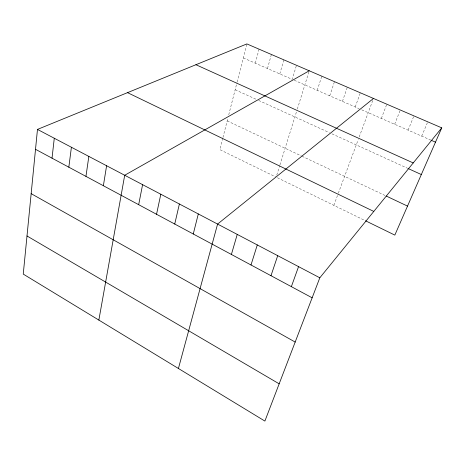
<?xml version="1.0" encoding="UTF-8"?>
<svg xmlns="http://www.w3.org/2000/svg" width="465" height="465" viewBox="0 0 465 465"><rect width="100%" height="100%" fill="white"/><g stroke="black" fill="none" stroke-linecap="round" stroke-linejoin="round"><path stroke-width="0.35" stroke-dasharray="2.33 1.74" d="M222.764 138.152L219.829 149.631L275.495 176.822M222.944 137.466L227.885 118.157M228.751 114.756L236.935 82.787M237.109 82.09L246.88 43.919M255.32 63.194L259.057 49.168M267.485 68.524L271.38 54.475M279.791 73.918L283.853 59.846M296.269 65.954L292.247 79.376L243.294 57.922M276.768 175.107L279.727 165.604M279.936 164.918L296.507 111.693M297.327 109.072L309.248 70.785M317.229 90.326L321.792 76.19M329.755 95.813L334.486 81.66M342.426 101.37L347.338 87.193M355.248 106.991L360.334 92.791M333.847 205.321L338.084 193.899M338.322 193.26L358.219 139.628M359.201 136.995L373.244 99.138M381.352 118.43L386.816 104.195M394.64 124.254L400.295 110.002M408.096 130.154L413.943 115.884M421.709 136.117L427.759 121.836M294.24 80.247L359.137 108.694M361.735 109.833L430.898 140.145M235.156 89.739L256.663 99.533M258.633 100.434L329.348 132.647M331.94 133.827L407.346 168.179M227.187 120.877L301.326 155.915M301.983 156.223L385.096 195.503M277.39 177.746L364.891 220.486"/><path stroke-width="0.7" d="M37.473 129.415L23.25 274.1L264.887 421.081L319.815 277.803L441.75 127.858L246.88 43.919L37.473 129.415L319.815 277.803M52.028 158.17L54.283 138.25M68.837 167.197L71.401 147.248M85.949 176.38L88.838 156.414M103.375 185.738L106.601 165.749M98.853 320.083L124.701 175.258L309.248 70.785M138.675 204.687L142.592 184.663M156.536 214.278L160.814 194.236M174.735 224.043L179.385 203.995M193.266 233.994L198.305 213.941M178.421 368.483L217.591 224.072L373.494 98.458M231.39 254.46L237.243 234.406M251.001 264.986L257.285 244.933M270.985 275.716L277.715 255.674M291.363 286.655L298.559 266.625M441.75 127.858L394.832 235.104L365.537 220.794M431.555 140.436L435.496 142.162M195.922 64.722L413.222 162.942M408.003 168.475L421.325 174.544M386.369 196.102L407.52 206.1M127.515 92.651L373.796 211.424M35.514 149.306L312.149 297.809M31.155 193.655L295.182 342.066M26.999 235.97L279.169 383.828"/></g></svg>
